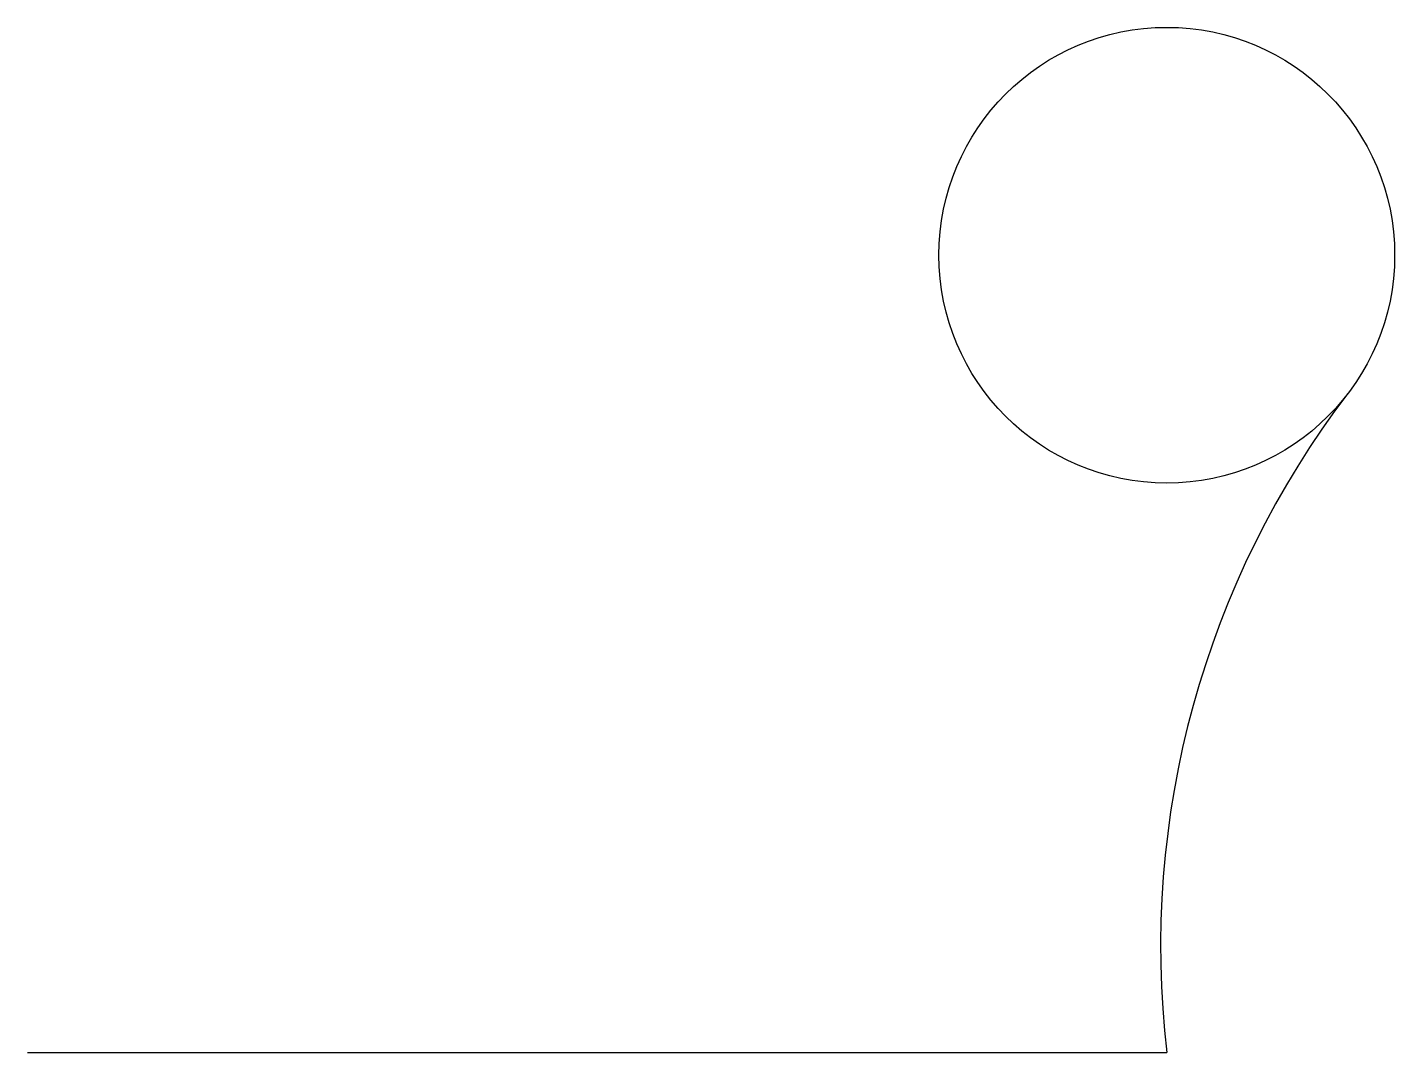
# Model space of a CAD drawing. Header units: millimetres. Extents: x 0 to 120, y 0 to 90.
import ezdxf

# ---------------------------------------------------------------- set-up
doc = ezdxf.new("R2010")
doc.units = ezdxf.units.MM
doc.layers.get('0').update_dxf_attribs({"lineweight": 25})

msp = doc.modelspace()

# ---------------------------------------------------------------- linework, layer by layer
msp.add_line((0, 0), (100, 0))
msp.add_circle((100, 70), 20)
msp.add_arc((179.46, 9.29), 80, 142.6168, 186.6654)

doc.saveas('drawing.dxf')
